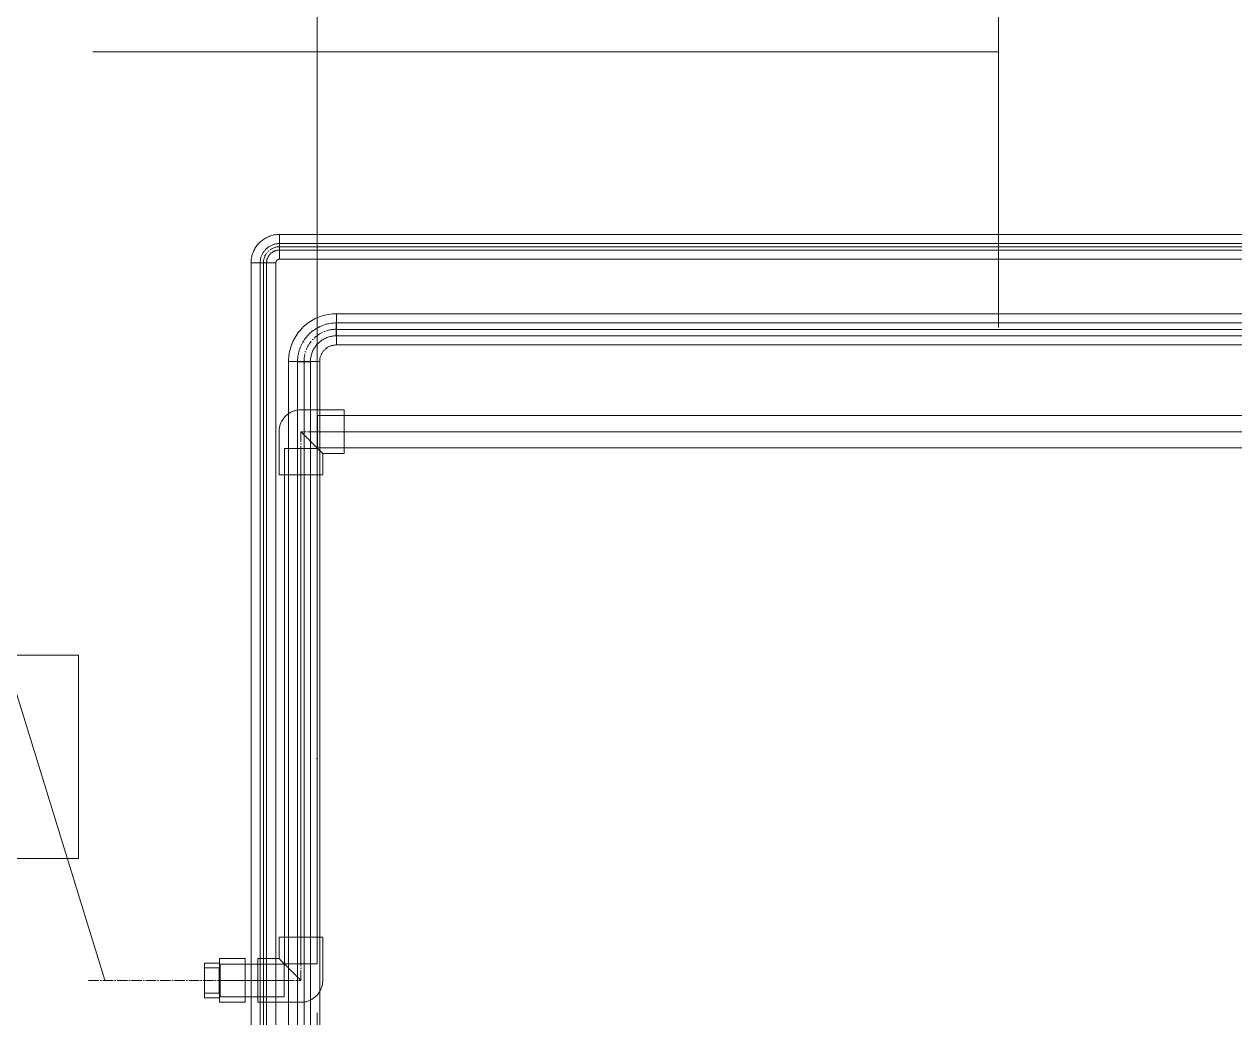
# Model space of a CAD drawing. Header units: millimetres. Extents: x -88595 to 880822, y -1054509 to -148035.
# Drawn here: x 395775 to 396966, y -280357 to -279380 of the extents above; entities that cross this region are included whole.
import ezdxf

# ---------------------------------------------------------------- set-up
doc = ezdxf.new("R2010")
doc.units = ezdxf.units.MM
for name, pattern in [('$7$ADSK_Осевая', [14, 10, -2, 0, -2]), ('$8$ADSK_Осевая', [14, 10, -2, 0, -2]), ('$9$ADSK_Осевая', [14, 10, -2, 0, -2]), ('ADSK_Линия сетки', [25, 20, -2.5, 0, -2.5])]:
    doc.linetypes.add(name, pattern=pattern)
for name, color, linetype, lineweight in [('Аннотация', 7, 'Continuous', 20), ('Изоляция', 7, 'Continuous', 18), ('Марки', 7, 'Continuous', 20), ('Оборудование', 7, 'Continuous', 18), ('Оси', 7, 'Continuous', 9), ('Трубопровод', 7, 'Continuous', 18), ('Трубопроводы', 7, 'Continuous', 18)]:
    doc.layers.add(name, color=color, linetype=linetype, lineweight=lineweight)

# ---------------------------------------------------------------- blocks, each defined once
blk = doc.blocks.new('$0$ADSK_Канальный блок кондиционера1 - AD162MJERAB-3266614-В_Координация_3 этаж ОВ3')
at = {"layer": 'Оборудование', "color": 150, "true_color": 0x0080ff}
for p, q in [((-397, 0), (-399, 0)), ((-397, 0), (-399, 0)), ((-399, 0), (-399, -72)), ((-397, 0), (-396, 0)), ((-397, 0), (-375, 0)), ((-397, 0), (-397, -72)), ((-375, 0), (-396, 0)), ((375, 0), (-375, 0)), ((-375, 0), (375, 0)), ((-375, 0), (-375, -697)), ((-375, 0), (-375, -697)), ((-375, -31.1), (-375, 0)), ((-375, 0), (-375, -31.1)), ((355, 5), (-305, 5)), ((-305, 5), (355, 5)), ((-305, 5), (-305, 0)), ((-305, 5), (-305, 0)), ((355, 0), (-305, 0)), ((-305, 0), (355, 0)), ((355, 0), (355, 5)), ((355, 5), (355, 0)), ((375, -697), (375, 0)), ((375, 0), (375, -697)), ((375, 0), (397, 0)), ((396, 0), (375, 0)), ((375, -31.1), (375, 0)), ((375, 0), (375, -31.1)), ((396, 0), (397, 0)), ((399, 0), (397, 0)), ((399, 0), (397, 0)), ((397, 0), (397, -72)), ((399, 0), (399, -72)), ((-399, 0), (-399, -72)), ((399, -72), (399, 0)), ((-383, -54), (-383, -38)), ((-383, -38), (-383, -54)), ((383, -54), (383, -38)), ((383, -38), (383, -54)), ((-375, -72), (-375, -60.9)), ((-375, -60.9), (-375, -72)), ((375, -72), (375, -60.9)), ((375, -60.9), (375, -72)), ((-399, -72), (-397, -72)), ((-399, -72), (-397, -72)), ((-375, -72), (-397, -72)), ((-396, -72), (-397, -72)), ((-396, -72), (-375, -72)), ((375, -72), (396, -72)), ((397, -72), (375, -72)), ((397, -72), (396, -72)), ((397, -72), (399, -72)), ((397, -72), (399, -72)), ((465, -87), (375, -87)), ((375, -87), (375, -287)), ((375, -287), (375, -87)), ((375, -87), (465, -87)), ((465, -287), (465, -87)), ((465, -87), (465, -287)), ((375, -287), (465, -287)), ((465, -287), (375, -287)), ((400, -414.5), (375, -414.5)), ((375, -414.5), (375, -439.5)), ((375, -414.5), (375, -439.5)), ((400, -439.5), (400, -414.5)), ((400, -439.5), (400, -414.5)), ((375, -439.5), (400, -439.5)), ((432, -507.8), (375, -507.8)), ((375, -507.8), (375, -514.2)), ((375, -507.8), (375, -514.2)), ((432, -514.2), (432, -507.8)), ((432, -514.2), (432, -507.8)), ((375, -514.2), (432, -514.2)), ((375, -574.7), (375, -587.4)), ((375, -574.7), (375, -587.4)), ((432, -574.7), (375, -574.7)), ((432, -587.4), (432, -574.7)), ((432, -587.4), (432, -574.7)), ((375, -587.4), (432, -587.4)), ((-399, -645), (-399, -697)), ((-397, -645), (-399, -645)), ((-397, -645), (-399, -645)), ((-399, -645), (-399, -697)), ((-397, -645), (-396, -645)), ((-397, -645), (-375, -645)), ((-397, -645), (-397, -697)), ((-375, -645), (-396, -645)), ((-375, -645), (-375, -656.1)), ((-375, -656.1), (-375, -645)), ((375, -645), (397, -645)), ((396, -645), (375, -645)), ((375, -645), (375, -656.1)), ((375, -656.1), (375, -645)), ((396, -645), (397, -645)), ((399, -645), (397, -645)), ((399, -645), (397, -645)), ((397, -645), (397, -697)), ((399, -697), (399, -645)), ((399, -645), (399, -697)), ((-383, -679), (-383, -663)), ((-383, -663), (-383, -679)), ((383, -679), (383, -663)), ((383, -663), (383, -679)), ((-375, -685.9), (-375, -697)), ((-375, -697), (-375, -685.9)), ((375, -685.9), (375, -697)), ((375, -697), (375, -685.9)), ((-399, -697), (-397, -697)), ((-399, -697), (-397, -697)), ((-375, -697), (-397, -697)), ((-396, -697), (-397, -697)), ((-396, -697), (-375, -697)), ((375, -697), (-375, -697)), ((-375, -697), (375, -697)), ((355, -697), (-305, -697)), ((-305, -697), (355, -697)), ((-305, -697), (-305, -720)), ((-305, -697), (-305, -720)), ((355, -720), (355, -697)), ((355, -697), (355, -720)), ((375, -697), (396, -697)), ((397, -697), (375, -697)), ((397, -697), (396, -697)), ((397, -697), (399, -697)), ((397, -697), (399, -697)), ((355, -720), (-305, -720)), ((-305, -720), (355, -720))]:
    blk.add_line(p, q, dxfattribs=at)
for centre, start, end in [((-376, -38), 81.7868, 180), ((-376, -38), 81.7868, 180), ((376, -38), 0, 98.2132), ((376, -38), 0, 98.2132), ((-376, -54), 180, 278.2132), ((-376, -54), 180, 278.2132), ((376, -54), 261.7868, 360), ((376, -54), 261.7868, 360), ((-376, -663), 81.7868, 180), ((-376, -663), 81.7868, 180), ((376, -663), 0, 98.2132), ((376, -663), 0, 98.2132), ((-376, -679), 180, 278.2132), ((-376, -679), 180, 278.2132), ((376, -679), 261.7868, 0), ((376, -679), 261.7868, 0)]:
    blk.add_arc(centre, 7, start, end, dxfattribs=at)
blk = doc.blocks.new('$0$ADSK_МедьПайка_Отвод-гнутая труба - Отвод _гнутая труба_-V41-В_Координация_3 этаж ОВ3')
at = {"layer": 'Трубопроводы', "color": 134, "true_color": 0x00a6a6}
for p, q in [((6.4, 31.8), (-6.3, 31.8)), ((6.4, 31.8), (-6.3, 31.8)), ((-31.7, 6.4), (-31.7, -6.3)), ((-31.7, 6.4), (-31.7, -6.3))]:
    blk.add_line(p, q, dxfattribs=at)
at = {"layer": 'Трубопроводы', "color": 134, "true_color": 0x00a6a6, "flags": 128}
for points in [[(-31.7, -6.3), (-30.2, -6.3), (-28.7, -6.2), (-27.2, -6.1), (-25.7, -5.9), (-24.2, -5.6), (-22.7, -5.3), (-21.2, -4.9), (-19.8, -4.4), (-18.3, -3.9), (-16.9, -3.3), (-15.5, -2.7), (-14.2, -2), (-12.8, -1.3), (-11.5, -0.5), (-10.2, 0.3), (-9, 1.2), (-7.8, 2.1), (-6.6, 3.1), (-5.5, 4.1), (-4.4, 5.2), (-3.4, 6.3), (-2.4, 7.5), (-1.4, 8.7), (-0.5, 9.9), (0.3, 11.2), (1.1, 12.5), (1.9, 13.8), (2.5, 15.2), (3.2, 16.5), (3.8, 17.9), (4.3, 19.4), (4.8, 20.8), (5.2, 22.3), (5.5, 23.8), (5.8, 25.3), (6, 26.8), (6.2, 28.3), (6.3, 29.8), (6.3, 31.3), (6.4, 31.8)], [(-6.3, 31.8), (-6.4, 30.7), (-6.4, 29.7), (-6.5, 28.7), (-6.7, 27.7), (-6.9, 26.7), (-7.1, 25.7), (-7.3, 24.7), (-7.6, 23.8), (-8, 22.8), (-8.4, 21.9), (-8.8, 20.9), (-9.2, 20), (-9.7, 19.1), (-10.2, 18.3), (-10.8, 17.4), (-11.4, 16.6), (-12, 15.8), (-12.7, 15), (-13.3, 14.3), (-14.1, 13.5), (-14.8, 12.8), (-15.6, 12.2), (-16.4, 11.5), (-17.2, 10.9), (-18, 10.4), (-18.9, 9.8), (-19.8, 9.3), (-20.7, 8.9), (-21.6, 8.5), (-22.5, 8.1), (-23.5, 7.7), (-24.5, 7.4), (-25.4, 7.1), (-26.4, 6.9), (-27.4, 6.7), (-28.4, 6.6), (-29.4, 6.5), (-30.5, 6.4), (-31.5, 6.4), (-31.7, 6.4)]]:
    blk.add_lwpolyline(points, dxfattribs=at)
blk = doc.blocks.new('$0$ADSK_МедьПайка_Отвод-гнутая труба - Отвод _гнутая труба_-V44-В_Координация_3 этаж ОВ3')
at = {"layer": 'Трубопроводы', "color": 190, "true_color": 0x8000ff}
for p, q in [((3.2, 15.9), (-3.2, 15.9)), ((3.2, 15.9), (-3.2, 15.9)), ((-15.9, 3.2), (-15.9, -3.2)), ((-15.9, 3.2), (-15.9, -3.2))]:
    blk.add_line(p, q, dxfattribs=at)
at = {"layer": 'Трубопроводы', "color": 190, "true_color": 0x8000ff, "flags": 128}
for points in [[(-15.9, -3.2), (-15.1, -3.2), (-14.4, -3.1), (-13.6, -3), (-12.8, -2.9), (-12.1, -2.8), (-11.3, -2.6), (-10.6, -2.4), (-9.9, -2.2), (-9.2, -2), (-8.5, -1.7), (-7.8, -1.4), (-7.1, -1), (-6.4, -0.7), (-5.8, -0.3), (-5.1, 0.2), (-4.5, 0.6), (-3.9, 1.1), (-3.3, 1.6), (-2.8, 2.1), (-2.2, 2.6), (-1.7, 3.2), (-1.2, 3.7), (-0.7, 4.3), (-0.3, 4.9), (0.2, 5.6), (0.6, 6.2), (0.9, 6.9), (1.3, 7.6), (1.6, 8.3), (1.9, 9), (2.1, 9.7), (2.4, 10.4), (2.6, 11.1), (2.8, 11.9), (2.9, 12.6), (3, 13.4), (3.1, 14.1), (3.2, 14.9), (3.2, 15.7), (3.2, 15.9)], [(-3.2, 15.9), (-3.2, 15.4), (-3.2, 14.9), (-3.3, 14.4), (-3.3, 13.9), (-3.4, 13.4), (-3.5, 12.9), (-3.7, 12.4), (-3.8, 11.9), (-4, 11.4), (-4.2, 10.9), (-4.4, 10.5), (-4.6, 10), (-4.9, 9.6), (-5.1, 9.1), (-5.4, 8.7), (-5.7, 8.3), (-6, 7.9), (-6.3, 7.5), (-6.7, 7.1), (-7, 6.8), (-7.4, 6.4), (-7.8, 6.1), (-8.2, 5.8), (-8.6, 5.5), (-9, 5.2), (-9.4, 4.9), (-9.9, 4.7), (-10.3, 4.4), (-10.8, 4.2), (-11.3, 4), (-11.8, 3.9), (-12.2, 3.7), (-12.7, 3.6), (-13.2, 3.5), (-13.7, 3.4), (-14.2, 3.3), (-14.7, 3.2), (-15.2, 3.2), (-15.7, 3.2), (-15.9, 3.2)]]:
    blk.add_lwpolyline(points, dxfattribs=at)
blk = doc.blocks.new('$0$ADSK_Полипропилен_Отвод - Универсальный-3258870-В_Координация_3 этаж ОВ3')
at = {"layer": 'Трубопроводы', "color": 24, "true_color": 0xa52900}
for p, q in [((-21.5, 42.5), (-21.5, 21.5)), ((21.5, 42.5), (-21.5, 42.5)), ((21.5, 42.5), (-21.5, 42.5)), ((-16, 42.5), (-16, 16.5)), ((-16, 42.5), (0, 42.5)), ((0, 42.5), (16, 42.5)), ((16, 16.5), (16, 42.5)), ((21.5, 0), (21.5, 42.5)), ((-21.5, 21.5), (-42.5, 21.5)), ((-42.5, 21.5), (-42.5, -21.5)), ((-42.5, 21.5), (-42.5, -21.5)), ((-16.5, 16), (-42.5, 16)), ((-42.5, 0), (-42.5, 16)), ((-16.5, 16), (-16.5, 0)), ((0, 16.5), (-16, 16.5)), ((16, 16.5), (0, 16.5)), ((-16.5, 0), (-16.5, -16)), ((-42.5, -16), (-42.5, 0)), ((-42.5, -16), (-16.5, -16)), ((-42.5, -21.5), (0, -21.5))]:
    blk.add_line(p, q, dxfattribs=at)
at = {"layer": 'Трубопроводы', "color": 24, "true_color": 0xa52900, "flags": 128}
blk.add_lwpolyline([(0, -21.5), (0.9, -21.5), (1.7, -21.4), (2.6, -21.3), (3.4, -21.2), (4.3, -21.1), (5.1, -20.9), (5.9, -20.7), (6.8, -20.4), (7.6, -20.1), (8.4, -19.8), (9.2, -19.5), (9.9, -19.1), (10.7, -18.7), (11.4, -18.2), (12.1, -17.7), (12.8, -17.2), (13.5, -16.7), (14.2, -16.2), (14.8, -15.6), (15.4, -15), (16, -14.4), (16.6, -13.7), (17.1, -13), (17.6, -12.3), (18.1, -11.6), (18.5, -10.9), (19, -10.1), (19.4, -9.4), (19.7, -8.6), (20, -7.8), (20.3, -7), (20.6, -6.2), (20.8, -5.3), (21, -4.5), (21.2, -3.7), (21.3, -2.8), (21.4, -1.9), (21.5, -1.1), (21.5, -0.2), (21.5, 0)], dxfattribs=at)
at = {"layer": 'Трубопроводы', "color": 24, "true_color": 0xa52900}
for points, knots in [([(0, 0), (-1.2, 1.2), (-3.6, 3.6), (-6.6, 6.6), (-8.9, 8.9), (-10.6, 10.6), (-12, 12), (-13.1, 13.1), (-13.9, 13.9), (-14.6, 14.6), (-15.4, 15.4), (-16.1, 16.1), (-16.8, 16.8), (-17.5, 17.5), (-18.1, 18.1), (-18.7, 18.7), (-19.2, 19.2), (-19.7, 19.7), (-20.3, 20.3), (-20.9, 20.9), (-21.4, 21.4), (-21.5, 21.5), (-21.5, 21.5)], [0, 0, 0, 0, 0.125, 0.25, 0.3125, 0.375, 0.4375, 0.46875, 0.5, 0.53125, 0.5625, 0.59375, 0.625, 0.65625, 0.6875, 0.71875, 0.75, 0.78125, 0.8125, 0.875, 0.9375, 1, 1, 1, 1]), ([(-21.5, 21.5), (-21.5, 21.5), (-21.4, 21.4), (-20.9, 20.9), (-20.3, 20.3), (-19.7, 19.7), (-19.2, 19.2), (-18.7, 18.7), (-18.1, 18.1), (-17.5, 17.5), (-16.8, 16.8), (-16.1, 16.1), (-15.4, 15.4), (-14.6, 14.6), (-13.9, 13.9), (-13.1, 13.1), (-12, 12), (-10.6, 10.6), (-8.9, 8.9), (-6.6, 6.6), (-3.6, 3.6), (-1.2, 1.2), (0, 0)], [0, 0, 0, 0, 0.0625, 0.125, 0.1875, 0.21875, 0.25, 0.28125, 0.3125, 0.34375, 0.375, 0.40625, 0.4375, 0.46875, 0.5, 0.53125, 0.5625, 0.625, 0.6875, 0.75, 0.875, 1, 1, 1, 1])]:
    blk.add_open_spline(points, degree=3, knots=knots, dxfattribs=at)
blk = doc.blocks.new('$0$ADSK_M_Трубы - Диаметр_8-160846-В_Координация_3 этаж ОВ3')
at = {"layer": 'Марки'}
blk.add_line((0, 0), (8, 0), dxfattribs=at)
blk = doc.blocks.new('3 этаж')
at = {"layer": 'Оси', "linetype": 'ADSK_Линия сетки', "ltscale": 100}
blk.add_line((407943.9, 661073.9), (407943.9, 629947.7), dxfattribs=at)

msp = doc.modelspace()

# ---------------------------------------------------------------- linework, layer by layer
at = {"layer": 'Аннотация'}
msp.add_line((395854.3, -280320.3), (395390.5, -278817.2), dxfattribs=at)
at = {"layer": 'Изоляция', "color": 190, "true_color": 0x8000ff}
for p, q in [((396026.3, -279610.9), (396026.3, -279586.6)), ((399400.4, -279586.6), (396026.3, -279586.6)), ((396026.3, -279610.9), (399398.3, -279610.9)), ((395998.3, -279614.6), (395998.3, -280408.8)), ((396022.6, -279614.6), (395998.3, -279614.6)), ((396022.6, -280408.8), (396022.6, -279614.6))]:
    msp.add_line(p, q, dxfattribs=at)
at = {"layer": 'Изоляция', "color": 134, "true_color": 0x00a6a6}
for p, q in [((396082.2, -279695.3), (396082.2, -279664.6)), ((399436.4, -279664.6), (396082.2, -279664.6)), ((396082.2, -279695.3), (399435.1, -279695.3)), ((396035.1, -279711.7), (396035.1, -280463)), ((396065.8, -279711.7), (396035.1, -279711.7)), ((396065.8, -280463), (396065.8, -279711.7))]:
    msp.add_line(p, q, dxfattribs=at)
at = {"layer": 'Изоляция', "color": 190, "true_color": 0x8000ff, "flags": 128}
for points in [[(396026.3, -279586.6), (396025.2, -279586.6), (396024.1, -279586.6), (396022.9, -279586.8), (396021.8, -279586.9), (396020.7, -279587.1), (396019.6, -279587.4), (396018.6, -279587.6), (396017.5, -279588), (396016.4, -279588.4), (396015.4, -279588.8), (396014.4, -279589.2), (396013.3, -279589.7), (396012.4, -279590.3), (396011.4, -279590.8), (396010.5, -279591.5), (396009.6, -279592.1), (396008.7, -279592.8), (396007.8, -279593.5), (396007, -279594.3), (396006.2, -279595.1), (396005.4, -279595.9), (396004.7, -279596.7), (396004, -279597.6), (396003.3, -279598.5), (396002.7, -279599.4), (396002.1, -279600.4), (396001.6, -279601.4), (396001.1, -279602.4), (396000.6, -279603.4), (396000.2, -279604.4), (395999.8, -279605.5), (395999.4, -279606.6), (395999.1, -279607.6), (395998.9, -279608.7), (395998.7, -279609.8), (395998.5, -279610.9), (395998.4, -279612.1), (395998.3, -279613.2), (395998.3, -279614.3), (395998.3, -279614.6)], [(396022.6, -279614.6), (396022.6, -279614.5), (396022.6, -279614.3), (396022.6, -279614.2), (396022.6, -279614), (396022.7, -279613.9), (396022.7, -279613.7), (396022.7, -279613.6), (396022.8, -279613.4), (396022.8, -279613.3), (396022.9, -279613.2), (396023, -279613), (396023, -279612.9), (396023.1, -279612.8), (396023.2, -279612.6), (396023.2, -279612.5), (396023.3, -279612.4), (396023.4, -279612.3), (396023.5, -279612.2), (396023.6, -279612.1), (396023.7, -279611.9), (396023.8, -279611.8), (396023.9, -279611.8), (396024.1, -279611.7), (396024.2, -279611.6), (396024.3, -279611.5), (396024.4, -279611.4), (396024.6, -279611.3), (396024.7, -279611.3), (396024.8, -279611.2), (396025, -279611.2), (396025.1, -279611.1), (396025.2, -279611.1), (396025.4, -279611), (396025.5, -279611), (396025.7, -279611), (396025.8, -279610.9), (396026, -279610.9), (396026.1, -279610.9), (396026.3, -279610.9), (396026.3, -279610.9)]]:
    msp.add_lwpolyline(points, dxfattribs=at)
at = {"layer": 'Изоляция', "color": 134, "true_color": 0x00a6a6, "flags": 128}
for points in [[(396082.2, -279664.6), (396080.3, -279664.7), (396078.4, -279664.8), (396076.5, -279665), (396074.7, -279665.2), (396072.8, -279665.6), (396071, -279666), (396069.2, -279666.5), (396067.4, -279667), (396065.6, -279667.6), (396063.8, -279668.3), (396062.1, -279669.1), (396060.4, -279670), (396058.8, -279670.9), (396057.2, -279671.8), (396055.6, -279672.9), (396054, -279673.9), (396052.6, -279675.1), (396051.1, -279676.3), (396049.7, -279677.6), (396048.4, -279678.9), (396047.1, -279680.3), (396045.9, -279681.7), (396044.7, -279683.2), (396043.6, -279684.7), (396042.5, -279686.3), (396041.6, -279687.9), (396040.6, -279689.5), (396039.8, -279691.2), (396039, -279692.9), (396038.3, -279694.7), (396037.6, -279696.4), (396037.1, -279698.2), (396036.6, -279700), (396036.1, -279701.9), (396035.8, -279703.7), (396035.5, -279705.6), (396035.3, -279707.5), (396035.1, -279709.3), (396035.1, -279711.2), (396035.1, -279711.7)], [(396065.8, -279711.7), (396065.8, -279711.1), (396065.8, -279710.4), (396065.9, -279709.8), (396066, -279709.1), (396066.1, -279708.5), (396066.2, -279707.8), (396066.4, -279707.2), (396066.6, -279706.6), (396066.8, -279706), (396067.1, -279705.3), (396067.3, -279704.7), (396067.6, -279704.2), (396067.9, -279703.6), (396068.3, -279703), (396068.6, -279702.5), (396069, -279701.9), (396069.4, -279701.4), (396069.8, -279700.9), (396070.3, -279700.4), (396070.8, -279700), (396071.2, -279699.5), (396071.7, -279699.1), (396072.2, -279698.7), (396072.8, -279698.3), (396073.3, -279697.9), (396073.9, -279697.6), (396074.4, -279697.3), (396075, -279697), (396075.6, -279696.7), (396076.2, -279696.4), (396076.9, -279696.2), (396077.5, -279696), (396078.1, -279695.8), (396078.7, -279695.7), (396079.4, -279695.6), (396080, -279695.5), (396080.7, -279695.4), (396081.3, -279695.3), (396082, -279695.3), (396082.2, -279695.3)]]:
    msp.add_lwpolyline(points, dxfattribs=at)
at = {"layer": 'Марки'}
for p, q in [((396734, -279592.9), (396734, -279056.6)), ((396734, -279407), (396642.6, -279407)), ((396734, -279678.2), (396734, -279407))]:
    msp.add_line(p, q, dxfattribs=at)
at = {"layer": 'Трубопровод', "color": 190, "linetype": 'Continuous', "true_color": 0x8000ff}
for p, q in [((399400.4, -279595.6), (396026.3, -279595.6)), ((396026.3, -279601.9), (399400.4, -279601.9)), ((396007.3, -279614.6), (396007.3, -280408.8)), ((396013.6, -280408.8), (396013.6, -279614.6))]:
    msp.add_line(p, q, dxfattribs=at)
at = {"layer": 'Трубопровод', "color": 190, "true_color": 0x8000ff}
for p, q in [((396026.3, -279598.7), (399400.4, -279598.7)), ((396026.3, -279598.7), (399400.4, -279598.7)), ((396010.4, -280408.8), (396010.4, -279614.6)), ((396010.4, -280408.8), (396010.4, -279614.6))]:
    msp.add_line(p, q, dxfattribs=at)
at = {"layer": 'Трубопровод', "color": 134, "linetype": 'Continuous', "true_color": 0x00a6a6}
for p, q in [((399436.4, -279673.6), (396082.2, -279673.6)), ((396082.2, -279686.3), (399436.4, -279686.3)), ((396044.1, -279711.7), (396044.1, -280463)), ((396056.8, -280463), (396056.8, -279711.7))]:
    msp.add_line(p, q, dxfattribs=at)
at = {"layer": 'Трубопровод', "color": 134, "true_color": 0x00a6a6}
for p, q in [((396082.2, -279680), (399436.4, -279680)), ((396082.2, -279680), (399436.4, -279680)), ((396050.4, -279711.7), (396050.4, -280463)), ((396050.4, -279711.7), (396050.4, -280463))]:
    msp.add_line(p, q, dxfattribs=at)
at = {"layer": 'Трубопровод', "color": 24, "linetype": 'Continuous', "true_color": 0xa52900}
for p, q in [((399428.8, -279764.7), (396063.8, -279764.7)), ((396063.8, -279764.7), (396063.8, -279796.7)), ((396031.3, -279797.2), (396031.3, -280304.2)), ((396063.3, -279797.2), (396031.3, -279797.2)), ((396063.3, -280304.2), (396063.3, -279797.2)), ((396063.8, -279796.7), (399428.8, -279796.7)), ((396030.8, -280304.7), (395967.8, -280304.7)), ((395967.8, -280304.7), (395967.8, -280336.7)), ((396030.8, -280336.7), (396030.8, -280304.7)), ((396031.3, -280304.2), (396063.3, -280304.2)), ((395967.8, -280336.7), (396030.8, -280336.7))]:
    msp.add_line(p, q, dxfattribs=at)
at = {"layer": 'Трубопровод', "color": 24, "true_color": 0xa52900}
for p, q in [((396063.8, -279780.7), (399428.8, -279780.7)), ((396063.8, -279780.7), (399428.8, -279780.7)), ((396047.3, -280304.2), (396047.3, -279797.2)), ((396047.3, -280304.2), (396047.3, -279797.2)), ((395967.8, -280320.7), (396030.8, -280320.7)), ((395967.8, -280320.7), (396030.8, -280320.7))]:
    msp.add_line(p, q, dxfattribs=at)
at = {"layer": 'Трубопроводы', "color": 24, "linetype": '$7$ADSK_Осевая', "true_color": 0xa52900}
for p, q in [((396047.3, -279780.7), (396047.3, -279797.2)), ((396063.8, -279780.7), (396047.3, -279780.7)), ((396047.3, -280320.7), (396047.3, -280304.2)), ((396030.8, -280320.7), (396047.3, -280320.7))]:
    msp.add_line(p, q, dxfattribs=at)
at = {"layer": 'Трубопроводы', "color": 24, "true_color": 0xa52900}
for p, q in [((395992.3, -280299.2), (395967.3, -280299.2)), ((395967.3, -280299.2), (395967.3, -280342.2)), ((395967.3, -280299.2), (395967.3, -280342.2)), ((395992.3, -280342.2), (395992.3, -280299.2)), ((395992.3, -280342.2), (395992.3, -280299.2)), ((395967.3, -280303.7), (395952.3, -280303.7)), ((395952.3, -280303.7), (395952.3, -280337.7)), ((395952.3, -280303.7), (395952.3, -280337.7)), ((395966.8, -280308.2), (395952.3, -280308.2)), ((395952.3, -280308.2), (395952.3, -280333.2)), ((395952.3, -280308.2), (395952.3, -280333.2)), ((395966.8, -280308.2), (395966.8, -280333.2)), ((395966.8, -280308.2), (395966.8, -280333.2)), ((395967.3, -280337.7), (395967.3, -280303.7)), ((395967.3, -280337.7), (395967.3, -280303.7)), ((395992.3, -280304.7), (395967.8, -280304.7)), ((395967.8, -280336.7), (395967.8, -280304.7)), ((395967.8, -280336.7), (395967.8, -280304.7)), ((395992.3, -280304.7), (395992.3, -280336.7)), ((395992.3, -280304.7), (395992.3, -280336.7)), ((395952.3, -280333.2), (395966.8, -280333.2)), ((395952.3, -280337.7), (395967.3, -280337.7)), ((395967.8, -280336.7), (395992.3, -280336.7)), ((395967.3, -280342.2), (395992.3, -280342.2))]:
    msp.add_line(p, q, dxfattribs=at)
at = {"layer": 'Трубопроводы', "color": 190, "linetype": '$8$ADSK_Осевая', "true_color": 0x8000ff}
msp.add_arc((396026.3, -279614.6), 15.9, 90, 180, dxfattribs=at)
at = {"layer": 'Трубопроводы', "color": 134, "linetype": '$8$ADSK_Осевая', "true_color": 0x00a6a6}
msp.add_arc((396082.2, -279711.7), 31.8, 90, 180, dxfattribs=at)
at = {"layer": 'Трубопроводы', "color": 24, "linetype": '$9$ADSK_Осевая', "true_color": 0xa52900}
msp.add_open_spline([(395838.4, -280320.7), (395881.3, -280320.7), (395923.9, -280320.7), (395966.8, -280320.7)], degree=3, dxfattribs=at)

# ---------------------------------------------------------------- block references
at = {"layer": 'Марки', "xscale": 99.99999999999993, "yscale": 99.99999999999993, "zscale": 99.99999999999993}
msp.add_blockref('$0$ADSK_M_Трубы - Диаметр_8-160846-В_Координация_3 этаж ОВ3', (395842.6, -279407), dxfattribs=at)
at = {"layer": 'Оборудование', "color": 5, "true_color": 0x0000ff}
msp.add_blockref('3 этаж', (-11880.6, -926425.8), dxfattribs=at)
at = {"layer": 'Оборудование', "color": 150, "true_color": 0x0080ff}
msp.add_blockref('$0$ADSK_Канальный блок кондиционера1 - AD162MJERAB-3266614-В_Координация_3 этаж ОВ3', (395363.4, -279913.7), dxfattribs=at)
at = {"layer": 'Трубопроводы', "color": 190, "true_color": 0x8000ff, "rotation": 180}
msp.add_blockref('$0$ADSK_МедьПайка_Отвод-гнутая труба - Отвод _гнутая труба_-V44-В_Координация_3 этаж ОВ3', (396010.4, -279598.7), dxfattribs=at)
at = {"layer": 'Трубопроводы', "color": 134, "true_color": 0x00a6a6, "rotation": 180}
msp.add_blockref('$0$ADSK_МедьПайка_Отвод-гнутая труба - Отвод _гнутая труба_-V41-В_Координация_3 этаж ОВ3', (396050.4, -279680), dxfattribs=at)
at = {"layer": 'Трубопроводы', "color": 24, "true_color": 0xa52900, "rotation": 180}
msp.add_blockref('$0$ADSK_Полипропилен_Отвод - Универсальный-3258870-В_Координация_3 этаж ОВ3', (396047.3, -279780.7), dxfattribs=at)
at = {"layer": 'Трубопроводы', "color": 24, "true_color": 0xa52900}
msp.add_blockref('$0$ADSK_Полипропилен_Отвод - Универсальный-3258870-В_Координация_3 этаж ОВ3', (396047.3, -280320.7), dxfattribs=at)

doc.saveas('drawing.dxf')
